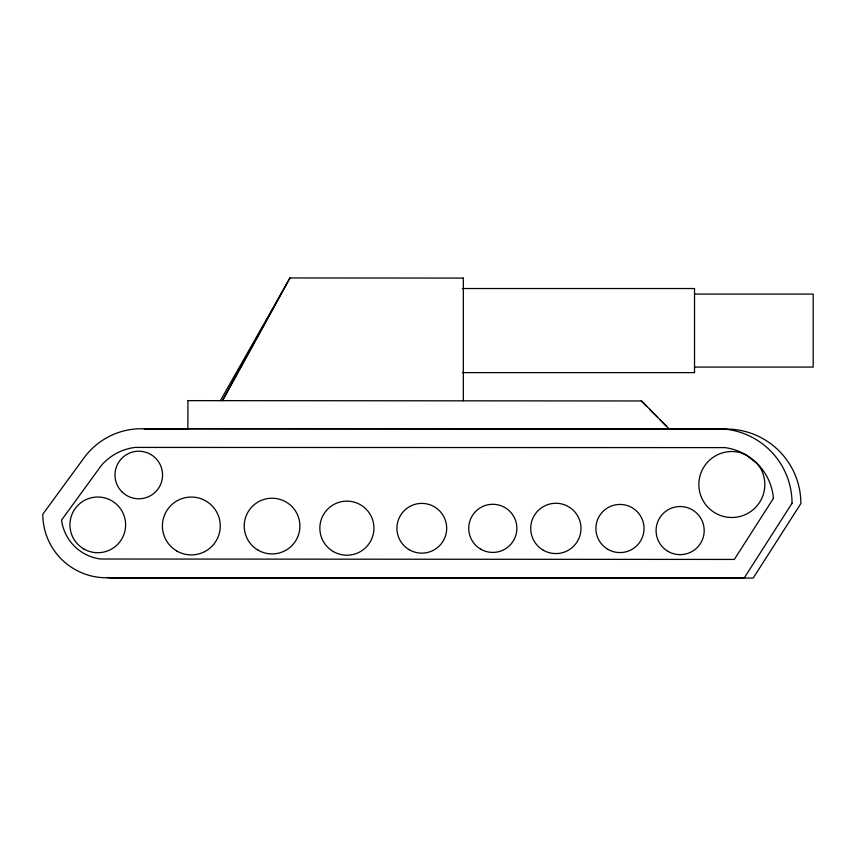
<?xml version="1.0" encoding="UTF-8"?>
<svg xmlns="http://www.w3.org/2000/svg" width="856" height="856" viewBox="0 0 856 856"><rect width="100%" height="100%" fill="white"/><g stroke="black" fill="none" stroke-linecap="round" stroke-linejoin="round"><path stroke-width="1.28" d="M463.331 400.833L463.342 278.082M220.356 400.651L290.013 277.954L222.453 400.661L289.831 277.954L463.417 278.082M462.368 288.525L694.526 288.525L694.526 372.627L462.368 372.627M694.526 294.09L813.2 294.09L813.2 367.074L694.526 367.074M188.363 429.07L146.975 429.07A71.337 71.337 0 0 0 144.332 429.241M668.975 429.07L726.38 429.07A74.493 74.493 0 0 1 800.874 503.553L753.205 578.046L115.186 578.046A63.547 63.547 0 0 1 106.893 577.5M746.261 455.082L740.376 452.642A32.988 32.988 0 0 0 698.849 484.507A32.988 32.988 0 0 0 740.376 516.371A32.988 32.988 0 0 0 760.406 468.018L756.49 462.914M745.608 454.654L757.239 463.567M641.24 400.961L646.858 406.589M649.672 409.403L657.162 416.904M659.965 419.718L666.524 426.288M187.913 400.629L187.892 428.749L669.328 429.102L641.561 400.961L187.913 400.629M773.364 498.46L734.341 559.439L100.452 559.011A45.186 45.186 0 0 1 61.546 520.106L101.222 465.643A53.008 53.008 0 0 1 135.098 447.421L724.872 447.613A56.132 56.132 0 0 1 773.193 495.934L773.364 498.46M792.035 503.264L744.367 577.757L106.347 577.757A63.547 63.547 0 0 1 42.8 514.21L83.984 457.906A71.337 71.337 0 0 1 138.137 428.77L717.542 428.77A74.493 74.493 0 0 1 792.035 503.264M83.845 548.985A27.852 27.852 0 0 0 125.618 524.867A27.852 27.852 0 0 0 83.845 500.749A27.852 27.852 0 0 0 83.845 548.985M121.937 491.825A23.797 23.797 0 0 0 161.752 481.158A23.797 23.797 0 0 0 132.605 452.022A23.797 23.797 0 0 0 121.937 491.825M176.871 551.039A28.933 28.933 0 0 0 220.26 525.98A28.933 28.933 0 0 0 176.871 500.931A28.933 28.933 0 0 0 176.871 551.039M258.137 550.194A27.852 27.852 0 0 0 299.91 526.076A27.852 27.852 0 0 0 258.137 501.958A27.852 27.852 0 0 0 258.137 550.194M333.369 551.585A27.039 27.039 0 0 0 373.933 528.173A27.039 27.039 0 0 0 333.369 504.751A27.039 27.039 0 0 0 333.369 551.585M543.282 550.205A25.145 25.145 0 0 0 580.999 528.43A25.145 25.145 0 0 0 543.282 506.645A25.145 25.145 0 0 0 543.282 550.205M409.371 549.809A24.878 24.878 0 0 0 446.682 528.259A24.878 24.878 0 0 0 409.371 506.72A24.878 24.878 0 0 0 409.371 549.809M480.762 549.188A24.064 24.064 0 0 0 516.864 528.355A24.064 24.064 0 0 0 480.762 507.512A24.064 24.064 0 0 0 480.762 549.188M607.931 549.349A24.064 24.064 0 0 0 644.033 528.505A24.064 24.064 0 0 0 607.931 507.661A24.064 24.064 0 0 0 607.931 549.349M668.108 551.425A24.064 24.064 0 0 0 704.199 530.581A24.064 24.064 0 0 0 668.108 509.748A24.064 24.064 0 0 0 668.108 551.425"/></g></svg>
